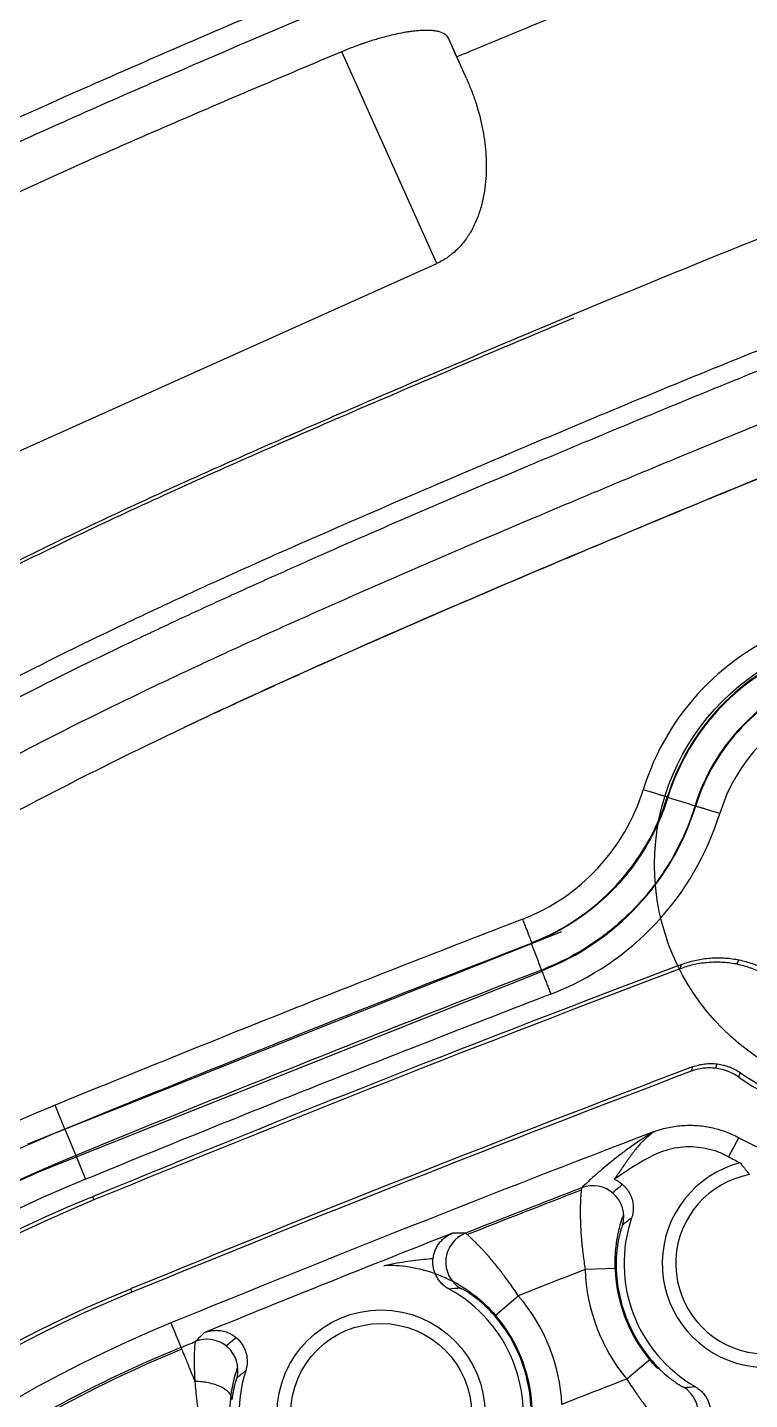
# Model space of a CAD drawing. Header units: millimetres. Extents: x 2519 to 3162, y 2051 to 2506.
# Drawn here: x 2741.25 to 2755.3, y 2301.31 to 2327.99 of the extents above; entities that cross this region are included whole.
import ezdxf
from ezdxf.lldxf.tags import DXFTag

# ---------------------------------------------------------------- set-up
doc = ezdxf.new("R2010")
doc.units = ezdxf.units.MM
doc.layers.add('20', color=7, linetype='Continuous', true_color=0xffffff)
tags = doc.linetypes.add('DASHED', pattern=[25.72, 12.86, -12.86]).pattern_tags.tags
tags[6:7] = [DXFTag(74, 4), DXFTag(75, 0), DXFTag(340, '0'), DXFTag(46, 0.0), DXFTag(50, 0.0), DXFTag(44, 0.0), DXFTag(45, 0.0)]
tags[4:5] = [DXFTag(74, 4), DXFTag(75, 0), DXFTag(340, '0'), DXFTag(46, 0.0), DXFTag(50, 0.0), DXFTag(44, 0.0), DXFTag(45, 0.0)]

msp = doc.modelspace()

# ---------------------------------------------------------------- linework, layer by layer
at = {"layer": '20', "color": 7, "linetype": 'Continuous'}
for p, q in [((2749.602, 2327.422), (2749.439, 2327.784)), ((2749.214, 2323.403), (2747.365, 2327.521)), ((2749.792, 2326.998), (2749.602, 2327.422)), ((2739.179, 2318.898), (2749.214, 2323.403)), ((2751.642, 2310.406), (2741.254, 2306.275)), ((2755.09, 2309.861), (2755.045, 2309.776)), ((2751.263, 2309.632), (2741.479, 2305.741)), ((2754.663, 2307.839), (2754.631, 2307.753)), ((2741.982, 2306.571), (2741.791, 2307.036)), ((2741.982, 2306.571), (2742.192, 2306.059)), ((2755.086, 2306.404), (2754.886, 2306.033)), ((2742.192, 2306.059), (2742.382, 2305.594)), ((2752.703, 2303.859), (2752.1, 2303.839)), ((2750.342, 2302.937), (2750.798, 2303.331)), ((2753.372, 2302.095), (2752.908, 2301.71)), ((2753.487, 2301.935), (2753.54, 2301.911))]:
    msp.add_line(p, q, dxfattribs=at)
at = {"layer": '20', "color": 8, "linetype": 'DASHED', "ltscale": 0.007}
msp.add_line((2749.792, 2326.998), (2749.602, 2327.422), dxfattribs=at)
at = {"layer": '20', "color": 8, "linetype": 'DASHED', "ltscale": 0.2}
msp.add_circle((2757.95, 2311.71), 4.5, dxfattribs=at)
at = {"layer": '20', "color": 7, "linetype": 'Continuous'}
for radius in [2.022, 1.759]:
    msp.add_circle((2748.131, 2301.031), radius, dxfattribs=at)
for centre, radius, start, end in [((2757.95, 2311.71), 4.943, 56.8496, 162.8105), ((2757.95, 2311.71), 4.453, 56.8511, 162.8102), ((2757.95, 2311.71), 4.44, 56.8514, 162.8105), ((2757.95, 2311.71), 3.887, 56.8514, 162.8105), ((2757.95, 2311.71), 3.874, 56.8512, 162.8102), ((2757.95, 2311.71), 3.385, 56.8514, 162.8083), ((2749.451, 2314.338), 3.953, 291.2716, 342.8287), ((2749.451, 2314.338), 4.443, 291.2585, 342.8269), ((2749.451, 2314.338), 5.022, 291.0518, 342.8249), ((2749.451, 2314.338), 5.511, 291.0511, 342.8247), ((2757.95, 2311.71), 4.937, 235.0219, 344.6883), ((2757.95, 2311.71), 5.025, 235.2616, 344.4483), ((2757.95, 2311.71), 6.03, 241.6424, 338.0417), ((2753.057, 2279.55), 29.705, 112.2876, 124.3195), ((2753.057, 2279.55), 29.202, 112.2876, 124.4219), ((2753.057, 2279.55), 28.649, 112.2876, 171.04), ((2755.62, 2303.957), 2.022, 104.4305, 42.1142), ((2757.95, 2311.71), 6.451, 241.6424, 243.9388), ((2753.057, 2279.55), 28.636, 113.848, 171.04), ((2753.057, 2279.55), 28.147, 112.2876, 171.0399), ((2755.62, 2303.957), 1.759, 100.6107, 45.9816), ((2753.057, 2279.55), 27.782, 112.2875, 247.6643), ((2753.057, 2279.55), 27.712, 112.2862, 247.7111), ((2755.62, 2303.957), 2.764, 161.2713, 240.0399), ((2755.62, 2303.957), 3.522, 181.9092, 219.6366), ((2755.62, 2303.957), 2.939, 181.9092, 223.4653), ((2755.62, 2303.957), 2.919, 181.9092, 219.6366), ((2753.057, 2279.55), 25.842, 112.2891, 247.7135), ((2748.131, 2301.031), 2.764, 342.6331, 61.4221), ((2753.057, 2279.55), 25.772, 112.2877, 247.667), ((2748.131, 2301.031), 3.522, 3.0393, 40.7749), ((2748.131, 2301.031), 2.919, 3.0393, 40.7749), ((2748.131, 2301.031), 2.939, 359.208, 40.7749), ((2753.566, 2279.55), 25.125, 112.2698, 247.7302), ((2753.566, 2279.55), 24.611, 112.2698, 119.1389), ((2753.566, 2279.55), 24.572, 112.2698, 119.0564), ((2748.131, 2301.031), 2.764, 162.2936, 244.0681)]:
    msp.add_arc(centre, radius, start, end, dxfattribs=at)
for centre, major_axis, ratio, start_param, end_param in [((2907.946, 1902.574), (-160.968, 404.485), 1, 6.265953, 6.294231), ((2907.946, 1902.574), (-160.942, 404.42), 1, 6.266095, 6.294229), ((2908.89, 1900.23), (-160.989, 405.108), 1, 6.267712, 6.294677), ((2908.89, 1900.23), (-160.963, 405.043), 1, 6.267846, 6.294676), ((2909.288, 1899.287), (160.556, -405.402), 0.999657, 3.130027, 3.153187), ((2909.473, 1898.821), (-160.63, 405.359), 0.999673, 6.275327, 6.280899), ((2909.492, 1898.773), (160.556, -405.402), 0.999657, 3.133986, 3.139444), ((2752.25, 2304.867), (0.418, -0.435), 0.997709, 0.54201, 2.744295), ((2909.444, 1898.896), (160.556, -405.402), 0.999657, 3.14003, 3.151956), ((2749.991, 2303.985), (-0.013, -0.603), 0.997706, 3.538627, 5.741571), ((2909.477, 1898.81), (160.001, -404), 0.999657, 3.135104, 3.138323), ((2744.746, 2301.881), (0.426, -0.427), 0.997706, 0.541625, 2.74456), ((2753.694, 2301.045), (0.02, 0.603), 0.997781, 3.54569, 5.731404)]:
    msp.add_ellipse(centre, major_axis=major_axis, ratio=ratio, start_param=start_param, end_param=end_param, dxfattribs=at)
for points, knots in [([(2733.943, 2325.545), (2735.063, 2326.147), (2736.195, 2326.72), (2737.908, 2327.547), (2738.482, 2327.818), (2739.633, 2328.35), (2740.21, 2328.612), (2741.368, 2329.129), (2741.948, 2329.384), (2743.111, 2329.89), (2743.694, 2330.141), (2744.86, 2330.64), (2745.443, 2330.889), (2746.611, 2331.384), (2747.196, 2331.63), (2747.781, 2331.874)], [0, 0, 0, 0, 0.25, 0.25, 0.375, 0.375, 0.5, 0.5, 0.625, 0.625, 0.75, 0.75, 0.875, 0.875, 1, 1, 1, 1]), ([(2735.51, 2323.528), (2737.743, 2324.713), (2739.969, 2325.752), (2742.717, 2326.972), (2743.285, 2327.221), (2744.412, 2327.71), (2744.971, 2327.95), (2746.088, 2328.427), (2746.646, 2328.665), (2747.589, 2329.064), (2747.972, 2329.225), (2748.356, 2329.386)], [0, 0, 0, 0, 0.508585, 0.508585, 0.642052, 0.642052, 0.775519, 0.775519, 0.908986, 0.908986, 1, 1, 1, 1]), ([(2748.919, 2329.148), (2748.345, 2328.908), (2747.772, 2328.667), (2746.626, 2328.181), (2746.053, 2327.938), (2744.909, 2327.447), (2744.338, 2327.201), (2743.197, 2326.705), (2742.627, 2326.455), (2741.49, 2325.948), (2740.923, 2325.691), (2739.793, 2325.17), (2739.23, 2324.905), (2737.549, 2324.094), (2736.439, 2323.533), (2735.342, 2322.943)], [0, 0, 0, 0, 0.125, 0.125, 0.25, 0.25, 0.375, 0.375, 0.5, 0.5, 0.625, 0.625, 0.75, 0.75, 1, 1, 1, 1]), ([(2749.602, 2327.422), (2749.66, 2327.446), (2749.718, 2327.471), (2750.304, 2327.715), (2750.833, 2327.934), (2751.364, 2328.152)], [0, 0, 0, 0, 0.099417, 0.099417, 1, 1, 1, 1]), ([(2749.439, 2327.784), (2749.427, 2327.812), (2749.406, 2327.836), (2749.349, 2327.876), (2749.313, 2327.893), (2749.246, 2327.913), (2749.221, 2327.918), (2749.181, 2327.925), (2749.167, 2327.927), (2749.137, 2327.93), (2749.122, 2327.932), (2749.075, 2327.935), (2749.041, 2327.936), (2748.969, 2327.936), (2748.931, 2327.935), (2748.848, 2327.929), (2748.805, 2327.925), (2748.746, 2327.919), (2748.735, 2327.917), (2748.711, 2327.914), (2748.674, 2327.909), (2748.636, 2327.903), (2748.558, 2327.89), (2748.503, 2327.88), (2748.388, 2327.855), (2748.327, 2327.841), (2748.246, 2327.821), (2748.229, 2327.816), (2748.196, 2327.808), (2748.146, 2327.794), (2748.095, 2327.78), (2747.989, 2327.749), (2747.916, 2327.726), (2747.821, 2327.694), (2747.802, 2327.687), (2747.763, 2327.674), (2747.705, 2327.653), (2747.606, 2327.617), (2747.527, 2327.586), (2747.466, 2327.562), (2747.446, 2327.554), (2747.405, 2327.538), (2747.385, 2327.529), (2747.365, 2327.521)], [0, 0, 0, 0, 0.125, 0.125, 0.25, 0.25, 0.3125, 0.3125, 0.34375, 0.34375, 0.375, 0.375, 0.4375, 0.4375, 0.5, 0.5, 0.5625, 0.5625, 0.578125, 0.578125, 0.59375, 0.625, 0.625, 0.6875, 0.6875, 0.75, 0.75, 0.765625, 0.765625, 0.78125, 0.8125, 0.8125, 0.875, 0.875, 0.890625, 0.890625, 0.90625, 0.9375, 0.96875, 0.96875, 0.984375, 0.984375, 1, 1, 1, 1]), ([(2749.602, 2327.422), (2749.574, 2327.484), (2749.546, 2327.546), (2749.492, 2327.667), (2749.465, 2327.725), (2749.439, 2327.784)], [0, 0, 0, 0, 0.512116, 0.512116, 1, 1, 1, 1]), ([(2747.365, 2327.521), (2746.942, 2327.343), (2746.52, 2327.165), (2745.675, 2326.807), (2745.253, 2326.628), (2744.411, 2326.266), (2743.99, 2326.085), (2743.149, 2325.719), (2742.73, 2325.534), (2741.474, 2324.973), (2740.641, 2324.591), (2738.985, 2323.802), (2738.164, 2323.395), (2737.349, 2322.972)], [0, 0, 0, 0, 0.125, 0.125, 0.25, 0.25, 0.375, 0.375, 0.5, 0.5, 0.75, 0.75, 1, 1, 1, 1]), ([(2749.792, 2326.998), (2749.826, 2326.922), (2749.858, 2326.845), (2749.918, 2326.689), (2749.946, 2326.61), (2750.023, 2326.373), (2750.065, 2326.213), (2750.131, 2325.888), (2750.154, 2325.724), (2750.17, 2325.516), (2750.172, 2325.474), (2750.176, 2325.39), (2750.177, 2325.348), (2750.177, 2325.223), (2750.175, 2325.14), (2750.163, 2324.974), (2750.154, 2324.892), (2750.135, 2324.768), (2750.127, 2324.727), (2750.115, 2324.666), (2750.11, 2324.645), (2750.101, 2324.605), (2750.096, 2324.584), (2750.07, 2324.482), (2750.046, 2324.403), (2749.988, 2324.247), (2749.954, 2324.17), (2749.897, 2324.059), (2749.876, 2324.023), (2749.843, 2323.969), (2749.832, 2323.951), (2749.809, 2323.916), (2749.797, 2323.898), (2749.736, 2323.813), (2749.683, 2323.749), (2749.595, 2323.66), (2749.564, 2323.632), (2749.516, 2323.591), (2749.5, 2323.578), (2749.466, 2323.552), (2749.449, 2323.539), (2749.364, 2323.479), (2749.291, 2323.438), (2749.214, 2323.403)], [0, 0, 0, 0, 0.0625, 0.0625, 0.125, 0.125, 0.25, 0.25, 0.375, 0.375, 0.40625, 0.40625, 0.4375, 0.4375, 0.5, 0.5, 0.5625, 0.5625, 0.59375, 0.59375, 0.609375, 0.609375, 0.625, 0.625, 0.6875, 0.6875, 0.75, 0.75, 0.78125, 0.78125, 0.796875, 0.796875, 0.8125, 0.8125, 0.875, 0.875, 0.90625, 0.90625, 0.921875, 0.921875, 0.9375, 0.9375, 1, 1, 1, 1]), ([(2766.59, 2325.814), (2765.25, 2325.377), (2763.917, 2324.918), (2761.928, 2324.204), (2761.266, 2323.962), (2759.945, 2323.469), (2759.287, 2323.218), (2757.315, 2322.457), (2756.006, 2321.935), (2753.396, 2320.87), (2752.095, 2320.328), (2750.149, 2319.503), (2749.501, 2319.226), (2748.206, 2318.671), (2747.559, 2318.391), (2746.268, 2317.825), (2745.302, 2317.396), (2744.342, 2316.955), (2743.702, 2316.658), (2743.384, 2316.508), (2741.794, 2315.749), (2740.538, 2315.114), (2738.071, 2313.761), (2736.86, 2313.042), (2735.681, 2312.265)], [0, 0, 0, 0, 0.125, 0.125, 0.1875, 0.1875, 0.25, 0.25, 0.375, 0.375, 0.5, 0.5, 0.5625, 0.5625, 0.625, 0.625, 0.6875, 0.71875, 0.71875, 0.75, 0.75, 0.875, 0.875, 1, 1, 1, 1]), ([(2735.904, 2311.977), (2737.078, 2312.75), (2738.284, 2313.464), (2740.743, 2314.808), (2741.995, 2315.438), (2743.578, 2316.193), (2743.896, 2316.342), (2744.532, 2316.638), (2744.851, 2316.785), (2745.49, 2317.075), (2745.809, 2317.22), (2746.45, 2317.506), (2746.77, 2317.649), (2748.375, 2318.357), (2749.665, 2318.91), (2751.282, 2319.591), (2751.605, 2319.727), (2752.253, 2319.998), (2752.577, 2320.133), (2753.549, 2320.537), (2754.198, 2320.804), (2756.147, 2321.599), (2757.45, 2322.12), (2759.414, 2322.879), (2760.07, 2323.128), (2761.384, 2323.619), (2762.043, 2323.86), (2764.024, 2324.571), (2765.351, 2325.027), (2766.685, 2325.463)], [0, 0, 0, 0, 0.125, 0.125, 0.25, 0.25, 0.28125, 0.28125, 0.3125, 0.3125, 0.34375, 0.34375, 0.375, 0.375, 0.5, 0.5, 0.53125, 0.53125, 0.5625, 0.5625, 0.625, 0.625, 0.75, 0.75, 0.8125, 0.8125, 0.875, 0.875, 1, 1, 1, 1]), ([(2736.437, 2311.163), (2737.019, 2311.546), (2737.61, 2311.915), (2738.805, 2312.627), (2739.409, 2312.97), (2741.24, 2313.969), (2742.483, 2314.593), (2744.054, 2315.341), (2744.369, 2315.489), (2745, 2315.782), (2745.317, 2315.928), (2745.95, 2316.216), (2746.268, 2316.359), (2746.903, 2316.643), (2747.221, 2316.784), (2748.813, 2317.486), (2750.412, 2318.171), (2752.016, 2318.844), (2752.658, 2319.113), (2752.979, 2319.247), (2753.943, 2319.647), (2755.873, 2320.442), (2757.812, 2321.216), (2759.76, 2321.969), (2760.411, 2322.217), (2761.715, 2322.704), (2762.369, 2322.943), (2764.335, 2323.649), (2765.651, 2324.102), (2766.975, 2324.534)], [0, 0, 0, 0, 0.0625, 0.0625, 0.125, 0.125, 0.25, 0.25, 0.28125, 0.28125, 0.3125, 0.3125, 0.34375, 0.34375, 0.375, 0.375, 0.5, 0.53125, 0.53125, 0.5625, 0.5625, 0.625, 0.75, 0.75, 0.8125, 0.8125, 0.875, 0.875, 1, 1, 1, 1]), ([(2736.969, 2310.348), (2737.547, 2310.729), (2738.133, 2311.094), (2739.319, 2311.8), (2739.919, 2312.141), (2741.736, 2313.13), (2742.97, 2313.748), (2744.529, 2314.489), (2744.842, 2314.636), (2745.469, 2314.927), (2745.783, 2315.071), (2746.411, 2315.356), (2746.726, 2315.498), (2747.357, 2315.78), (2747.672, 2315.92), (2749.252, 2316.616), (2750.839, 2317.295), (2752.43, 2317.963), (2753.067, 2318.229), (2753.386, 2318.362), (2754.342, 2318.759), (2754.981, 2319.022), (2756.899, 2319.804), (2758.181, 2320.316), (2760.114, 2321.063), (2760.76, 2321.308), (2762.054, 2321.792), (2762.702, 2322.029), (2764.653, 2322.729), (2765.959, 2323.179), (2767.272, 2323.608)], [0, 0, 0, 0, 0.0625, 0.0625, 0.125, 0.125, 0.25, 0.25, 0.28125, 0.28125, 0.3125, 0.3125, 0.34375, 0.34375, 0.375, 0.375, 0.5, 0.53125, 0.53125, 0.5625, 0.5625, 0.625, 0.625, 0.75, 0.75, 0.8125, 0.8125, 0.875, 0.875, 1, 1, 1, 1]), ([(2767.272, 2323.608), (2764.733, 2322.778), (2759.876, 2321.028), (2753.015, 2318.228), (2747.874, 2316.032), (2745.063, 2314.742), (2744.297, 2314.379)], [0, 0, 0, 0, 0.323809, 0.625129, 0.897146, 1, 1, 1, 1]), ([(2751.855, 2322.403), (2750.701, 2321.921), (2749.549, 2321.433), (2747.25, 2320.449), (2746.102, 2319.952), (2743.82, 2318.933), (2742.685, 2318.409), (2740.436, 2317.314), (2739.323, 2316.743), (2738.225, 2316.138)], [0, 0, 0, 0, 0.25, 0.25, 0.5, 0.5, 0.75, 0.75, 1, 1, 1, 1]), ([(2753.708, 2313.022), (2753.707, 2313.023), (2753.704, 2313.024), (2753.69, 2313.028), (2753.68, 2313.031), (2753.656, 2313.039), (2753.641, 2313.043), (2753.605, 2313.054), (2753.585, 2313.06), (2753.541, 2313.074), (2753.517, 2313.082), (2753.465, 2313.098), (2753.438, 2313.106), (2753.38, 2313.124), (2753.351, 2313.133), (2753.29, 2313.152), (2753.259, 2313.161), (2753.228, 2313.171)], [0, 0, 0, 0, 0.125, 0.125, 0.25, 0.25, 0.375, 0.375, 0.5, 0.5, 0.625, 0.625, 0.75, 0.75, 0.875, 0.875, 1, 1, 1, 1]), ([(2753.708, 2313.022), (2753.658, 2312.861), (2753.6, 2312.704), (2753.499, 2312.474), (2753.445, 2312.36), (2753.387, 2312.249), (2753.347, 2312.175), (2753.326, 2312.138), (2753.221, 2311.957), (2753.129, 2311.817), (2752.931, 2311.55), (2752.825, 2311.423), (2752.655, 2311.24), (2752.567, 2311.151), (2752.475, 2311.065), (2752.412, 2311.009), (2752.381, 2310.981), (2752.221, 2310.844), (2752.089, 2310.743), (2751.813, 2310.557), (2751.671, 2310.471), (2751.45, 2310.355), (2751.338, 2310.3), (2751.222, 2310.249), (2751.145, 2310.217), (2751.106, 2310.201), (2751.067, 2310.186)], [0, 0, 0, 0, 0.125, 0.125, 0.1875, 0.21875, 0.21875, 0.25, 0.25, 0.375, 0.375, 0.5, 0.5, 0.5625, 0.59375, 0.59375, 0.625, 0.625, 0.75, 0.75, 0.875, 0.875, 0.9375, 0.96875, 0.96875, 1, 1, 1, 1]), ([(2754.237, 2312.859), (2754.181, 2312.677), (2754.048, 2312.323), (2753.877, 2311.985), (2753.734, 2311.739), (2753.684, 2311.658), (2753.58, 2311.501), (2753.526, 2311.424), (2753.358, 2311.198), (2753.238, 2311.054), (2752.981, 2310.78), (2752.845, 2310.649), (2752.628, 2310.464), (2752.554, 2310.405), (2752.404, 2310.291), (2752.328, 2310.236), (2752.094, 2310.079), (2751.933, 2309.983), (2751.6, 2309.81), (2751.428, 2309.732), (2751.251, 2309.664)], [0, 0, 0, 0, 0.125, 0.25, 0.25, 0.3125, 0.3125, 0.375, 0.375, 0.5, 0.5, 0.625, 0.625, 0.6875, 0.6875, 0.75, 0.75, 0.875, 0.875, 1, 1, 1, 1]), ([(2754.237, 2312.859), (2754.238, 2312.859), (2754.241, 2312.857), (2754.255, 2312.853), (2754.264, 2312.85), (2754.289, 2312.843), (2754.304, 2312.838), (2754.34, 2312.827), (2754.36, 2312.821), (2754.404, 2312.807), (2754.428, 2312.8), (2754.48, 2312.784), (2754.507, 2312.775), (2754.565, 2312.758), (2754.594, 2312.748), (2754.655, 2312.73), (2754.686, 2312.72), (2754.717, 2312.711)], [0, 0, 0, 0, 0.125, 0.125, 0.25, 0.25, 0.375, 0.375, 0.5, 0.5, 0.625, 0.625, 0.75, 0.75, 0.875, 0.875, 1, 1, 1, 1]), ([(2750.886, 2310.654), (2749.363, 2310.068), (2747.844, 2309.473), (2744.813, 2308.266), (2743.301, 2307.654), (2741.791, 2307.036)], [0, 0, 0, 0, 0.5, 0.5, 1, 1, 1, 1]), ([(2751.067, 2310.186), (2751.067, 2310.186), (2751.066, 2310.187), (2751.065, 2310.191), (2751.064, 2310.194), (2751.06, 2310.203), (2751.056, 2310.213), (2751.047, 2310.237), (2751.041, 2310.252), (2751.031, 2310.278), (2751.028, 2310.287), (2751.02, 2310.306), (2751.016, 2310.317), (2751.004, 2310.349), (2750.994, 2310.373), (2750.98, 2310.41), (2750.975, 2310.423), (2750.964, 2310.45), (2750.959, 2310.464), (2750.943, 2310.506), (2750.932, 2310.535), (2750.917, 2310.572), (2750.914, 2310.579), (2750.91, 2310.591), (2750.909, 2310.594), (2750.906, 2310.602), (2750.904, 2310.605), (2750.897, 2310.624), (2750.891, 2310.639), (2750.886, 2310.654)], [0, 0, 0, 0, 0.0625, 0.0625, 0.125, 0.125, 0.25, 0.25, 0.375, 0.375, 0.4375, 0.4375, 0.5, 0.5, 0.625, 0.625, 0.6875, 0.6875, 0.75, 0.75, 0.875, 0.875, 0.90625, 0.90625, 0.921875, 0.921875, 0.9375, 0.9375, 1, 1, 1, 1]), ([(2751.052, 2310.18), (2750.051, 2309.795), (2748.036, 2309.01), (2745.013, 2307.806), (2742.992, 2306.985), (2741.982, 2306.571)], [0, 0, 0, 0, 0.329594, 0.664424, 1, 1, 1, 1]), ([(2753.972, 2309.773), (2754.015, 2309.789), (2754.057, 2309.803), (2754.144, 2309.83), (2754.187, 2309.841), (2754.318, 2309.871), (2754.406, 2309.886), (2754.539, 2309.898), (2754.606, 2309.902), (2754.673, 2309.903), (2754.718, 2309.903), (2754.741, 2309.902), (2754.853, 2309.898), (2754.942, 2309.888), (2755.118, 2309.857), (2755.204, 2309.836), (2755.332, 2309.796), (2755.375, 2309.781), (2755.459, 2309.748), (2755.5, 2309.73), (2755.621, 2309.672), (2755.699, 2309.629), (2755.849, 2309.532), (2755.921, 2309.479), (2755.989, 2309.42)], [0, 0, 0, 0, 0.0625, 0.0625, 0.125, 0.125, 0.25, 0.25, 0.3125, 0.34375, 0.34375, 0.375, 0.375, 0.5, 0.5, 0.625, 0.625, 0.6875, 0.6875, 0.75, 0.75, 0.875, 0.875, 1, 1, 1, 1]), ([(2751.251, 2309.664), (2750.251, 2309.279), (2748.239, 2308.495), (2745.22, 2307.293), (2743.201, 2306.472), (2742.192, 2306.059)], [0, 0, 0, 0, 0.329594, 0.664424, 1, 1, 1, 1]), ([(2751.251, 2309.664), (2751.251, 2309.663), (2751.252, 2309.659), (2751.257, 2309.646), (2751.261, 2309.636), (2751.27, 2309.612), (2751.276, 2309.597), (2751.289, 2309.563), (2751.297, 2309.544), (2751.313, 2309.5), (2751.322, 2309.477), (2751.342, 2309.426), (2751.352, 2309.399), (2751.374, 2309.343), (2751.385, 2309.314), (2751.408, 2309.255), (2751.419, 2309.225), (2751.431, 2309.195)], [0, 0, 0, 0, 0.125, 0.125, 0.25, 0.25, 0.375, 0.375, 0.5, 0.5, 0.625, 0.625, 0.75, 0.75, 0.875, 0.875, 1, 1, 1, 1]), ([(2755.947, 2309.341), (2755.93, 2309.355), (2755.912, 2309.369), (2755.877, 2309.397), (2755.859, 2309.411), (2755.805, 2309.451), (2755.768, 2309.476), (2755.656, 2309.548), (2755.578, 2309.59), (2755.458, 2309.646), (2755.397, 2309.673), (2755.334, 2309.696), (2755.291, 2309.71), (2755.27, 2309.718), (2755.163, 2309.751), (2755.077, 2309.772), (2754.902, 2309.802), (2754.814, 2309.811), (2754.703, 2309.815), (2754.68, 2309.815), (2754.636, 2309.815), (2754.613, 2309.815), (2754.546, 2309.813), (2754.501, 2309.81), (2754.369, 2309.798), (2754.281, 2309.783), (2754.109, 2309.743), (2754.023, 2309.717), (2753.939, 2309.685)], [0, 0, 0, 0, 0.03125, 0.03125, 0.0625, 0.0625, 0.125, 0.125, 0.25, 0.25, 0.3125, 0.34375, 0.34375, 0.375, 0.375, 0.5, 0.5, 0.625, 0.625, 0.65625, 0.65625, 0.6875, 0.6875, 0.75, 0.75, 0.875, 0.875, 1, 1, 1, 1]), ([(2753.972, 2309.773), (2753.967, 2309.758), (2753.961, 2309.744), (2753.95, 2309.715), (2753.945, 2309.7), (2753.939, 2309.685)], [0, 0, 0, 0, 0.494287, 0.494287, 1, 1, 1, 1]), ([(2751.431, 2309.195), (2749.916, 2308.612), (2748.405, 2308.019), (2745.389, 2306.818), (2743.884, 2306.21), (2742.382, 2305.594)], [0, 0, 0, 0, 0.5, 0.5, 1, 1, 1, 1]), ([(2754.188, 2307.781), (2754.183, 2307.766), (2754.178, 2307.752), (2754.168, 2307.723), (2754.163, 2307.709), (2754.158, 2307.694)], [0, 0, 0, 0, 0.497401, 0.497401, 1, 1, 1, 1]), ([(2755.087, 2307.581), (2755.053, 2307.604), (2754.984, 2307.646), (2754.91, 2307.68), (2754.853, 2307.701), (2754.834, 2307.708), (2754.795, 2307.72), (2754.775, 2307.726), (2754.716, 2307.74), (2754.637, 2307.755), (2754.556, 2307.76), (2754.495, 2307.76), (2754.474, 2307.759), (2754.434, 2307.757), (2754.413, 2307.755), (2754.353, 2307.747), (2754.274, 2307.733), (2754.196, 2307.709), (2754.158, 2307.694)], [0, 0, 0, 0, 0.125, 0.25, 0.25, 0.3125, 0.3125, 0.375, 0.375, 0.5, 0.625, 0.625, 0.6875, 0.6875, 0.75, 0.75, 0.875, 1, 1, 1, 1]), ([(2754.188, 2307.781), (2754.226, 2307.795), (2754.304, 2307.819), (2754.384, 2307.834), (2754.445, 2307.841), (2754.465, 2307.843), (2754.506, 2307.846), (2754.527, 2307.846), (2754.588, 2307.846), (2754.669, 2307.841), (2754.749, 2307.826), (2754.808, 2307.811), (2754.828, 2307.805), (2754.867, 2307.793), (2754.886, 2307.786), (2754.943, 2307.764), (2755.017, 2307.731), (2755.086, 2307.688), (2755.12, 2307.665)], [0, 0, 0, 0, 0.125, 0.25, 0.25, 0.3125, 0.3125, 0.375, 0.375, 0.5, 0.625, 0.625, 0.6875, 0.6875, 0.75, 0.75, 0.875, 1, 1, 1, 1]), ([(2755.087, 2307.581), (2755.092, 2307.595), (2755.098, 2307.609), (2755.109, 2307.637), (2755.114, 2307.651), (2755.12, 2307.665)], [0, 0, 0, 0, 0.498239, 0.498239, 1, 1, 1, 1]), ([(2774.721, 2307.133), (2774.157, 2306.966), (2771.106, 2306.053), (2765.439, 2304.211), (2757.509, 2301.345), (2751.759, 2299.101), (2748.689, 2297.864), (2748.421, 2297.756)], [0, 0, 0, 0, 0.068645, 0.369537, 0.67043, 0.971322, 1, 1, 1, 1]), ([(2753.411, 2306.504), (2753.361, 2306.474), (2753.314, 2306.445), (2753.227, 2306.389), (2753.185, 2306.362), (2753.107, 2306.309), (2753.069, 2306.283), (2752.997, 2306.233), (2752.963, 2306.208), (2752.863, 2306.136), (2752.801, 2306.09), (2752.684, 2305.999), (2752.629, 2305.955), (2752.524, 2305.869), (2752.473, 2305.827), (2752.377, 2305.744), (2752.33, 2305.704), (2752.195, 2305.583), (2752.112, 2305.506), (2752.032, 2305.429)], [0, 0, 0, 0, 0.0625, 0.0625, 0.125, 0.125, 0.1875, 0.1875, 0.25, 0.25, 0.375, 0.375, 0.5, 0.5, 0.625, 0.625, 0.75, 0.75, 1, 1, 1, 1]), ([(2753.412, 2306.505), (2753.41, 2306.503), (2753.404, 2306.497), (2753.395, 2306.489), (2753.384, 2306.48), (2753.373, 2306.47), (2753.361, 2306.459), (2753.347, 2306.447), (2753.332, 2306.434), (2753.317, 2306.42), (2753.296, 2306.402), (2753.272, 2306.38), (2753.246, 2306.356), (2753.224, 2306.335), (2753.205, 2306.317), (2753.191, 2306.302), (2753.172, 2306.283), (2753.149, 2306.259), (2753.121, 2306.226), (2753.091, 2306.19), (2753.06, 2306.151), (2753.027, 2306.108), (2752.998, 2306.069), (2752.972, 2306.033), (2752.951, 2306.003), (2752.929, 2305.973), (2752.908, 2305.943), (2752.887, 2305.913), (2752.866, 2305.883), (2752.845, 2305.854), (2752.825, 2305.824), (2752.804, 2305.795), (2752.784, 2305.765), (2752.764, 2305.736), (2752.744, 2305.707), (2752.724, 2305.678), (2752.704, 2305.65), (2752.684, 2305.622), (2752.672, 2305.603), (2752.665, 2305.594)], [0, 0, 0, 0, 0.009903, 0.020543, 0.031922, 0.044039, 0.056894, 0.070488, 0.08482, 0.099891, 0.115701, 0.143775, 0.168543, 0.190006, 0.208163, 0.223013, 0.234556, 0.265323, 0.300143, 0.339017, 0.381946, 0.428932, 0.479975, 0.51305, 0.546049, 0.578972, 0.611818, 0.644588, 0.677281, 0.709898, 0.742439, 0.774903, 0.80729, 0.839601, 0.871834, 0.903991, 0.936071, 0.968074, 1, 1, 1, 1]), ([(2753.43, 2306.518), (2753.43, 2306.518), (2753.43, 2306.518), (2753.431, 2306.518), (2753.431, 2306.518), (2753.432, 2306.518), (2753.434, 2306.518), (2753.436, 2306.519), (2753.439, 2306.519), (2753.44, 2306.519), (2753.438, 2306.517), (2753.434, 2306.516), (2753.431, 2306.514), (2753.427, 2306.512), (2753.424, 2306.511), (2753.422, 2306.509), (2753.419, 2306.508), (2753.416, 2306.507), (2753.413, 2306.506), (2753.412, 2306.505)], [0, 0, 0, 0, 0.030227, 0.065244, 0.105075, 0.149738, 0.199245, 0.253604, 0.392283, 0.498079, 0.579447, 0.667375, 0.762327, 0.80343, 0.843905, 0.883773, 0.923061, 0.961794, 1, 1, 1, 1]), ([(2753.43, 2306.518), (2753.517, 2306.551), (2753.694, 2306.603), (2753.974, 2306.646), (2754.262, 2306.648), (2754.548, 2306.608), (2754.825, 2306.529), (2754.999, 2306.451), (2755.086, 2306.404)], [0, 0, 0, 0, 0.158883, 0.327107, 0.49533, 0.663553, 0.831777, 1, 1, 1, 1]), ([(2754.886, 2306.033), (2754.817, 2306.071), (2754.681, 2306.132), (2754.46, 2306.195), (2754.235, 2306.226), (2754.008, 2306.225), (2753.781, 2306.19), (2753.413, 2306.08), (2753.078, 2305.874), (2752.665, 2305.594)], [0, 0, 0, 0, 0.109101, 0.218201, 0.327302, 0.436402, 0.545503, 0.654899, 1, 1, 1, 1]), ([(2755.116, 2305.915), (2755.124, 2305.905), (2755.138, 2305.886), (2755.158, 2305.859), (2755.175, 2305.836), (2755.19, 2305.817), (2755.207, 2305.796), (2755.227, 2305.771), (2755.25, 2305.743), (2755.273, 2305.714), (2755.288, 2305.696), (2755.296, 2305.686)], [0, 0, 0, 0, 0.13308, 0.249878, 0.350394, 0.434628, 0.502581, 0.626455, 0.75065, 0.875165, 1, 1, 1, 1]), ([(2773.27, 2305.806), (2770.724, 2305.032), (2765.531, 2303.339), (2757.626, 2300.476), (2752.272, 2298.384), (2749.541, 2297.287)], [0, 0, 0, 0, 0.316894, 0.650203, 1, 1, 1, 1]), ([(2749.567, 2297.221), (2752.298, 2298.319), (2757.651, 2300.41), (2765.554, 2303.273), (2770.746, 2304.965), (2773.29, 2305.739)], [0, 0, 0, 0, 0.349797, 0.683106, 1, 1, 1, 1]), ([(2752.665, 2305.594), (2752.683, 2305.586), (2752.7, 2305.578), (2752.733, 2305.56), (2752.75, 2305.55), (2752.797, 2305.519), (2752.826, 2305.495), (2752.866, 2305.456), (2752.879, 2305.442), (2752.898, 2305.421), (2752.904, 2305.413), (2752.915, 2305.398), (2752.921, 2305.391), (2752.948, 2305.352), (2752.966, 2305.32), (2752.986, 2305.277), (2752.989, 2305.268), (2752.996, 2305.25), (2752.999, 2305.241), (2753.009, 2305.214), (2753.014, 2305.196), (2753.027, 2305.142), (2753.032, 2305.104), (2753.035, 2305.048), (2753.035, 2305.029), (2753.033, 2304.991), (2753.031, 2304.972), (2753.023, 2304.917), (2753.015, 2304.88), (2753.003, 2304.844)], [0, 0, 0, 0, 0.0625, 0.0625, 0.125, 0.125, 0.25, 0.25, 0.3125, 0.3125, 0.34375, 0.34375, 0.375, 0.375, 0.5, 0.5, 0.53125, 0.53125, 0.5625, 0.5625, 0.625, 0.625, 0.75, 0.75, 0.8125, 0.8125, 0.875, 0.875, 1, 1, 1, 1]), ([(2752.032, 2305.429), (2752.031, 2305.427), (2752.03, 2305.423), (2752.028, 2305.412), (2752.027, 2305.407), (2752.025, 2305.398), (2752.024, 2305.392), (2752.02, 2305.361), (2752.017, 2305.326), (2752.012, 2305.261), (2752.011, 2305.237), (2752.009, 2305.197), (2752.008, 2305.183), (2752.007, 2305.155), (2752.006, 2305.14), (2752.004, 2305.065), (2752.003, 2304.998), (2752.004, 2304.905), (2752.004, 2304.886), (2752.005, 2304.848), (2752.005, 2304.828), (2752.007, 2304.768), (2752.008, 2304.727), (2752.014, 2304.6), (2752.02, 2304.512), (2752.03, 2304.396), (2752.032, 2304.372), (2752.036, 2304.325), (2752.039, 2304.301), (2752.046, 2304.23), (2752.057, 2304.134), (2752.07, 2304.037), (2752.085, 2303.938), (2752.092, 2303.889), (2752.1, 2303.839)], [0, 0, 0, 0, 0.0625, 0.0625, 0.09375, 0.09375, 0.125, 0.125, 0.25, 0.25, 0.3125, 0.3125, 0.34375, 0.34375, 0.375, 0.375, 0.5, 0.5, 0.53125, 0.53125, 0.5625, 0.5625, 0.625, 0.625, 0.75, 0.75, 0.78125, 0.78125, 0.8125, 0.8125, 0.875, 0.9375, 0.9375, 1, 1, 1, 1]), ([(2752.629, 2305.334), (2752.679, 2305.376), (2752.73, 2305.418), (2752.798, 2305.472), (2752.812, 2305.483), (2752.826, 2305.494)], [0, 0, 0, 0, 0.799078, 0.799078, 1, 1, 1, 1]), ([(2752.683, 2303.86), (2752.676, 2304.052), (2752.689, 2304.237), (2752.737, 2304.53), (2752.763, 2304.642), (2752.811, 2304.808), (2752.83, 2304.864), (2752.85, 2304.919)], [0, 0, 0, 0, 0.504159, 0.504159, 0.826191, 0.826191, 1, 1, 1, 1]), ([(2749.453, 2303.458), (2749.428, 2303.472), (2749.404, 2303.487), (2749.37, 2303.513), (2749.359, 2303.522), (2749.337, 2303.54), (2749.326, 2303.55), (2749.296, 2303.58), (2749.259, 2303.623), (2749.228, 2303.671), (2749.207, 2303.709), (2749.2, 2303.721), (2749.188, 2303.747), (2749.183, 2303.76), (2749.168, 2303.8), (2749.159, 2303.827), (2749.15, 2303.869), (2749.147, 2303.883), (2749.143, 2303.911), (2749.141, 2303.926), (2749.138, 2303.968), (2749.138, 2303.996), (2749.141, 2304.039), (2749.142, 2304.053), (2749.146, 2304.081), (2749.148, 2304.096), (2749.157, 2304.138), (2749.172, 2304.192), (2749.195, 2304.244), (2749.216, 2304.282), (2749.223, 2304.295), (2749.238, 2304.319), (2749.246, 2304.331), (2749.271, 2304.365), (2749.289, 2304.387), (2749.319, 2304.417), (2749.329, 2304.427), (2749.351, 2304.446), (2749.362, 2304.455), (2749.396, 2304.481), (2749.443, 2304.513), (2749.494, 2304.537), (2749.521, 2304.548)], [0, 0, 0, 0, 0.0625, 0.0625, 0.09375, 0.09375, 0.125, 0.125, 0.1875, 0.25, 0.25, 0.28125, 0.28125, 0.3125, 0.3125, 0.375, 0.375, 0.40625, 0.40625, 0.4375, 0.4375, 0.5, 0.5, 0.53125, 0.53125, 0.5625, 0.5625, 0.625, 0.6875, 0.6875, 0.71875, 0.71875, 0.75, 0.75, 0.8125, 0.8125, 0.84375, 0.84375, 0.875, 0.875, 0.9375, 1, 1, 1, 1]), ([(2750.798, 2303.331), (2750.743, 2303.415), (2750.687, 2303.496), (2750.602, 2303.615), (2750.573, 2303.655), (2750.53, 2303.713), (2750.516, 2303.732), (2750.487, 2303.769), (2750.473, 2303.788), (2750.401, 2303.88), (2750.346, 2303.949), (2750.264, 2304.046), (2750.238, 2304.077), (2750.198, 2304.122), (2750.185, 2304.137), (2750.16, 2304.165), (2750.147, 2304.18), (2750.085, 2304.248), (2750.038, 2304.297), (2749.985, 2304.351), (2749.975, 2304.361), (2749.955, 2304.381), (2749.945, 2304.391), (2749.917, 2304.419), (2749.882, 2304.452), (2749.853, 2304.479), (2749.833, 2304.497), (2749.827, 2304.502), (2749.816, 2304.512), (2749.811, 2304.516), (2749.787, 2304.536), (2749.775, 2304.545), (2749.77, 2304.546)], [0, 0, 0, 0, 0.125, 0.125, 0.1875, 0.1875, 0.21875, 0.21875, 0.25, 0.25, 0.375, 0.375, 0.4375, 0.4375, 0.46875, 0.46875, 0.5, 0.5, 0.625, 0.625, 0.65625, 0.65625, 0.6875, 0.6875, 0.75, 0.8125, 0.8125, 0.84375, 0.84375, 0.875, 0.875, 1, 1, 1, 1]), ([(2752.832, 2304.71), (2752.831, 2304.709), (2752.829, 2304.707), (2752.825, 2304.699), (2752.823, 2304.694), (2752.815, 2304.676), (2752.808, 2304.658), (2752.798, 2304.626), (2752.794, 2304.614), (2752.788, 2304.594), (2752.786, 2304.587), (2752.782, 2304.573), (2752.78, 2304.566), (2752.77, 2304.528), (2752.762, 2304.493), (2752.75, 2304.436), (2752.746, 2304.416), (2752.738, 2304.374), (2752.734, 2304.352), (2752.724, 2304.285), (2752.718, 2304.237), (2752.71, 2304.161), (2752.708, 2304.135), (2752.705, 2304.082), (2752.702, 2304.028), (2752.701, 2303.973), (2752.701, 2303.916), (2752.702, 2303.888), (2752.703, 2303.859)], [0, 0, 0, 0, 0.0625, 0.0625, 0.125, 0.125, 0.25, 0.25, 0.3125, 0.3125, 0.34375, 0.34375, 0.375, 0.375, 0.5, 0.5, 0.5625, 0.5625, 0.625, 0.625, 0.75, 0.75, 0.8125, 0.8125, 0.875, 0.9375, 0.9375, 1, 1, 1, 1]), ([(2748.185, 2303.919), (2748.232, 2303.928), (2748.275, 2303.937), (2748.482, 2303.977), (2748.621, 2303.998), (2748.892, 2304.033), (2749.022, 2304.046), (2749.142, 2304.056)], [0, 0, 0, 0, 0.107013, 0.107013, 0.527836, 0.527836, 1, 1, 1, 1]), ([(2748.185, 2303.919), (2748.204, 2303.922), (2748.256, 2303.925), (2748.385, 2303.923), (2748.463, 2303.919), (2748.714, 2303.892), (2748.899, 2303.855), (2749.28, 2303.732), (2749.477, 2303.646), (2749.764, 2303.474), (2749.86, 2303.408), (2750.096, 2303.224), (2750.231, 2303.097), (2750.356, 2302.951)], [0, 0, 0, 0, 0.115273, 0.115273, 0.232193, 0.232193, 0.466033, 0.466033, 0.699873, 0.699873, 0.816794, 0.816794, 1, 1, 1, 1]), ([(2773.845, 2303.914), (2771.31, 2303.142), (2766.142, 2301.457), (2758.292, 2298.613), (2752.985, 2296.538), (2750.279, 2295.45), (2750.279, 2295.45)], [0, 0, 0, 0, 0.316981, 0.6503, 0.999999, 1, 1, 1, 1]), ([(2750.305, 2295.385), (2753.011, 2296.472), (2758.316, 2298.547), (2766.165, 2301.391), (2771.331, 2303.076), (2773.866, 2303.847)], [0, 0, 0, 0, 0.349699, 0.683019, 1, 1, 1, 1]), ([(2750.342, 2302.937), (2750.304, 2302.98), (2750.267, 2303.021), (2750.219, 2303.07), (2750.209, 2303.08), (2750.189, 2303.099), (2750.18, 2303.108), (2750.151, 2303.136), (2750.131, 2303.154), (2750.074, 2303.205), (2750.038, 2303.236), (2749.984, 2303.278), (2749.967, 2303.292), (2749.941, 2303.311), (2749.933, 2303.317), (2749.916, 2303.329), (2749.908, 2303.335), (2749.869, 2303.363), (2749.839, 2303.383), (2749.806, 2303.404), (2749.799, 2303.408), (2749.787, 2303.416), (2749.781, 2303.419), (2749.763, 2303.43), (2749.741, 2303.443), (2749.723, 2303.452), (2749.711, 2303.459), (2749.707, 2303.461), (2749.7, 2303.464), (2749.696, 2303.466), (2749.681, 2303.473), (2749.673, 2303.475), (2749.67, 2303.475)], [0, 0, 0, 0, 0.125, 0.125, 0.15625, 0.15625, 0.1875, 0.1875, 0.25, 0.25, 0.375, 0.375, 0.4375, 0.4375, 0.46875, 0.46875, 0.5, 0.5, 0.625, 0.625, 0.65625, 0.65625, 0.6875, 0.6875, 0.75, 0.8125, 0.8125, 0.84375, 0.84375, 0.875, 0.875, 1, 1, 1, 1]), ([(2750.624, 2294.593), (2753.322, 2295.677), (2758.613, 2297.746), (2766.439, 2300.582), (2771.588, 2302.261), (2774.115, 2303.029)], [0, 0, 0, 0, 0.349362, 0.682689, 1, 1, 1, 1]), ([(2744.696, 2302.613), (2744.723, 2302.624), (2744.75, 2302.632), (2744.792, 2302.643), (2744.806, 2302.646), (2744.834, 2302.651), (2744.848, 2302.653), (2744.891, 2302.657), (2744.947, 2302.659), (2745.004, 2302.653), (2745.046, 2302.645), (2745.06, 2302.642), (2745.088, 2302.635), (2745.102, 2302.631), (2745.142, 2302.618), (2745.168, 2302.607), (2745.206, 2302.588), (2745.219, 2302.581), (2745.244, 2302.567), (2745.256, 2302.559), (2745.291, 2302.535), (2745.313, 2302.517), (2745.344, 2302.488), (2745.354, 2302.478), (2745.374, 2302.457), (2745.383, 2302.446), (2745.41, 2302.413), (2745.443, 2302.366), (2745.469, 2302.316), (2745.485, 2302.276), (2745.49, 2302.263), (2745.5, 2302.236), (2745.504, 2302.222), (2745.515, 2302.181), (2745.52, 2302.153), (2745.525, 2302.111), (2745.526, 2302.096), (2745.527, 2302.068), (2745.527, 2302.053), (2745.526, 2302.011), (2745.521, 2301.954), (2745.507, 2301.899), (2745.498, 2301.872)], [0, 0, 0, 0, 0.0625, 0.0625, 0.09375, 0.09375, 0.125, 0.125, 0.1875, 0.25, 0.25, 0.28125, 0.28125, 0.3125, 0.3125, 0.375, 0.375, 0.40625, 0.40625, 0.4375, 0.4375, 0.5, 0.5, 0.53125, 0.53125, 0.5625, 0.5625, 0.625, 0.6875, 0.6875, 0.71875, 0.71875, 0.75, 0.75, 0.8125, 0.8125, 0.84375, 0.84375, 0.875, 0.875, 0.9375, 1, 1, 1, 1]), ([(2744.517, 2302.439), (2744.516, 2302.437), (2744.514, 2302.43), (2744.511, 2302.407), (2744.509, 2302.392), (2744.506, 2302.363), (2744.505, 2302.352), (2744.504, 2302.335), (2744.504, 2302.328), (2744.503, 2302.316), (2744.502, 2302.309), (2744.5, 2302.275), (2744.498, 2302.213), (2744.496, 2302.138), (2744.496, 2302.077), (2744.496, 2302.056), (2744.496, 2302.012), (2744.497, 2301.989), (2744.498, 2301.92), (2744.501, 2301.823), (2744.507, 2301.717), (2744.511, 2301.662)], [0, 0, 0, 0, 0.125, 0.125, 0.25, 0.25, 0.3125, 0.3125, 0.34375, 0.34375, 0.375, 0.375, 0.5, 0.625, 0.625, 0.6875, 0.6875, 0.75, 0.75, 0.875, 1, 1, 1, 1]), ([(2744.239, 2302.325), (2744.24, 2302.322), (2744.248, 2302.305), (2744.273, 2302.242), (2744.292, 2302.197), (2744.339, 2302.082), (2744.368, 2302.012), (2744.433, 2301.851), (2744.471, 2301.76), (2744.511, 2301.662)], [0, 0, 0, 0, 0.25, 0.25, 0.5, 0.5, 0.75, 0.75, 1, 1, 1, 1]), ([(2759.02, 2302.319), (2758.453, 2302.109), (2756.843, 2301.509), (2755.215, 2300.887), (2754.156, 2300.478)], [0, 0, 0, 0, 0.354103, 1, 1, 1, 1]), ([(2745.214, 2301.384), (2745.215, 2301.388), (2745.215, 2301.392), (2745.238, 2301.564), (2745.275, 2301.727), (2745.33, 2301.901), (2745.337, 2301.922), (2745.344, 2301.944)], [0, 0, 0, 0, 0.021134, 0.021134, 0.876531, 0.876531, 1, 1, 1, 1]), ([(2753.372, 2302.095), (2753.408, 2302.051), (2753.445, 2302.009), (2753.502, 2301.95), (2753.521, 2301.93), (2753.549, 2301.902), (2753.558, 2301.893), (2753.577, 2301.875), (2753.586, 2301.866), (2753.633, 2301.823), (2753.669, 2301.792), (2753.721, 2301.749), (2753.738, 2301.735), (2753.771, 2301.709), (2753.787, 2301.697), (2753.833, 2301.662), (2753.862, 2301.642), (2753.894, 2301.621), (2753.901, 2301.616), (2753.913, 2301.608), (2753.919, 2301.605), (2753.936, 2301.594), (2753.957, 2301.581), (2753.975, 2301.571), (2753.987, 2301.565), (2753.991, 2301.563), (2753.997, 2301.559), (2754.001, 2301.558), (2754.015, 2301.55), (2754.023, 2301.548), (2754.026, 2301.548)], [0, 0, 0, 0, 0.125, 0.125, 0.1875, 0.1875, 0.21875, 0.21875, 0.25, 0.25, 0.375, 0.375, 0.4375, 0.4375, 0.5, 0.5, 0.625, 0.625, 0.65625, 0.65625, 0.6875, 0.6875, 0.75, 0.8125, 0.8125, 0.84375, 0.84375, 0.875, 0.875, 1, 1, 1, 1]), ([(2744.511, 2301.662), (2744.515, 2301.599), (2744.52, 2301.535), (2744.528, 2301.453), (2744.53, 2301.436), (2744.533, 2301.403), (2744.535, 2301.386), (2744.541, 2301.335), (2744.545, 2301.301), (2744.558, 2301.199), (2744.567, 2301.13), (2744.589, 2300.991), (2744.601, 2300.92), (2744.614, 2300.849)], [0, 0, 0, 0, 0.25, 0.25, 0.3125, 0.3125, 0.375, 0.375, 0.5, 0.5, 0.75, 0.75, 1, 1, 1, 1]), ([(2745.231, 2301.311), (2745.231, 2301.333), (2745.227, 2301.354), (2745.208, 2301.398), (2745.194, 2301.42), (2745.157, 2301.462), (2745.134, 2301.482), (2745.079, 2301.521), (2745.048, 2301.54), (2744.979, 2301.573), (2744.942, 2301.588), (2744.862, 2301.615), (2744.82, 2301.626), (2744.733, 2301.644), (2744.689, 2301.651), (2744.599, 2301.66), (2744.555, 2301.662), (2744.511, 2301.662)], [0, 0, 0, 0, 0.125, 0.125, 0.25, 0.25, 0.375, 0.375, 0.5, 0.5, 0.625, 0.625, 0.75, 0.75, 0.875, 0.875, 1, 1, 1, 1]), ([(2745.33, 2301.734), (2745.327, 2301.731), (2745.321, 2301.719), (2745.312, 2301.694), (2745.31, 2301.688), (2745.306, 2301.675), (2745.303, 2301.669), (2745.297, 2301.647), (2745.287, 2301.614), (2745.277, 2301.574), (2745.27, 2301.541), (2745.267, 2301.529), (2745.262, 2301.506), (2745.259, 2301.493), (2745.252, 2301.456), (2745.247, 2301.429), (2745.238, 2301.372), (2745.234, 2301.343), (2745.231, 2301.311)], [0, 0, 0, 0, 0.25, 0.25, 0.3125, 0.3125, 0.375, 0.375, 0.5, 0.625, 0.625, 0.6875, 0.6875, 0.75, 0.75, 0.875, 0.875, 1, 1, 1, 1]), ([(2752.908, 2301.71), (2752.962, 2301.626), (2753.017, 2301.544), (2753.086, 2301.443), (2753.1, 2301.424), (2753.128, 2301.384), (2753.142, 2301.364), (2753.17, 2301.325), (2753.184, 2301.306), (2753.212, 2301.268), (2753.226, 2301.249), (2753.296, 2301.156), (2753.35, 2301.087), (2753.43, 2300.989), (2753.456, 2300.958), (2753.494, 2300.912), (2753.507, 2300.897), (2753.532, 2300.868), (2753.545, 2300.854), (2753.605, 2300.785), (2753.65, 2300.735), (2753.712, 2300.67), (2753.732, 2300.649), (2753.769, 2300.612), (2753.803, 2300.578), (2753.831, 2300.551), (2753.85, 2300.533), (2753.856, 2300.528), (2753.867, 2300.518), (2753.872, 2300.513), (2753.896, 2300.493), (2753.907, 2300.484), (2753.912, 2300.483)], [0, 0, 0, 0, 0.125, 0.125, 0.15625, 0.15625, 0.1875, 0.1875, 0.21875, 0.21875, 0.25, 0.25, 0.375, 0.375, 0.4375, 0.4375, 0.46875, 0.46875, 0.5, 0.5, 0.625, 0.625, 0.6875, 0.6875, 0.75, 0.8125, 0.8125, 0.84375, 0.84375, 0.875, 0.875, 1, 1, 1, 1]), ([(2745.196, 2300.879), (2745.196, 2300.882), (2745.196, 2300.884), (2745.187, 2301.052), (2745.194, 2301.22), (2745.215, 2301.383)], [0, 0, 0, 0, 0.014801, 0.014801, 1, 1, 1, 1]), ([(2754.24, 2301.562), (2754.265, 2301.548), (2754.288, 2301.532), (2754.322, 2301.506), (2754.332, 2301.497), (2754.354, 2301.478), (2754.364, 2301.468), (2754.393, 2301.437), (2754.411, 2301.416), (2754.444, 2301.37), (2754.459, 2301.346), (2754.486, 2301.296), (2754.508, 2301.244), (2754.524, 2301.19), (2754.532, 2301.148), (2754.535, 2301.134), (2754.538, 2301.106), (2754.54, 2301.092), (2754.542, 2301.05), (2754.542, 2301.021), (2754.539, 2300.979), (2754.537, 2300.965), (2754.533, 2300.937), (2754.531, 2300.923), (2754.521, 2300.882), (2754.505, 2300.828), (2754.482, 2300.776), (2754.461, 2300.739), (2754.454, 2300.727), (2754.439, 2300.703), (2754.431, 2300.691), (2754.405, 2300.657), (2754.387, 2300.636), (2754.357, 2300.606), (2754.347, 2300.596), (2754.326, 2300.578), (2754.315, 2300.569), (2754.281, 2300.543), (2754.234, 2300.512), (2754.183, 2300.488), (2754.156, 2300.478)], [0, 0, 0, 0, 0.0625, 0.0625, 0.09375, 0.09375, 0.125, 0.125, 0.1875, 0.1875, 0.25, 0.25, 0.3125, 0.375, 0.375, 0.40625, 0.40625, 0.4375, 0.4375, 0.5, 0.5, 0.53125, 0.53125, 0.5625, 0.5625, 0.625, 0.6875, 0.6875, 0.71875, 0.71875, 0.75, 0.75, 0.8125, 0.8125, 0.84375, 0.84375, 0.875, 0.875, 0.9375, 1, 1, 1, 1])]:
    msp.add_open_spline(points, degree=3, knots=knots, dxfattribs=at)
for points in [[(2765.963, 2327.723), (2761.183, 2326.164), (2756.501, 2324.34), (2751.855, 2322.403)], [(2753.708, 2313.022), (2753.884, 2312.968), (2754.061, 2312.913), (2754.237, 2312.859)], [(2751.052, 2310.18), (2751.057, 2310.182), (2751.062, 2310.184), (2751.067, 2310.186)], [(2751.052, 2310.18), (2751.118, 2310.008), (2751.184, 2309.836), (2751.251, 2309.664)], [(2742.521, 2305.257), (2742.53, 2305.235), (2742.539, 2305.214), (2742.548, 2305.192)], [(2753.003, 2304.844), (2752.944, 2304.799), (2752.887, 2304.754), (2752.832, 2304.71)], [(2749.77, 2304.546), (2749.69, 2304.548), (2749.607, 2304.548), (2749.521, 2304.548)], [(2743.256, 2303.462), (2743.265, 2303.44), (2743.274, 2303.418), (2743.283, 2303.397)], [(2749.67, 2303.475), (2749.599, 2303.471), (2749.527, 2303.465), (2749.453, 2303.458)], [(2744.044, 2302.801), (2744.109, 2302.642), (2744.174, 2302.484), (2744.239, 2302.325)], [(2744.239, 2302.325), (2744.332, 2302.363), (2744.425, 2302.401), (2744.517, 2302.439)], [(2744.696, 2302.613), (2744.634, 2302.554), (2744.575, 2302.496), (2744.517, 2302.439)], [(2745.116, 2302.355), (2745.177, 2302.408), (2745.241, 2302.462), (2745.31, 2302.518)], [(2745.498, 2301.872), (2745.44, 2301.825), (2745.384, 2301.78), (2745.33, 2301.734)], [(2752.908, 2301.71), (2752.488, 2301.547), (2752.068, 2301.383), (2751.648, 2301.218)], [(2754.026, 2301.548), (2754.096, 2301.552), (2754.167, 2301.556), (2754.24, 2301.562)]]:
    msp.add_open_spline(points, degree=3, dxfattribs=at)
at = {"layer": '20', "color": 8, "linetype": 'DASHED', "ltscale": 0.1}
msp.add_open_spline([(2738.251, 2316.082), (2738.799, 2316.384), (2739.351, 2316.677), (2740.463, 2317.251), (2741.023, 2317.531), (2742.71, 2318.353), (2743.846, 2318.876), (2746.129, 2319.896), (2747.276, 2320.392), (2749.575, 2321.377), (2750.726, 2321.865), (2751.88, 2322.346)], degree=3, knots=[0, 0, 0, 0, 0.125, 0.125, 0.25, 0.25, 0.5, 0.5, 0.75, 0.75, 1, 1, 1, 1], dxfattribs=at)

doc.saveas('drawing.dxf')
